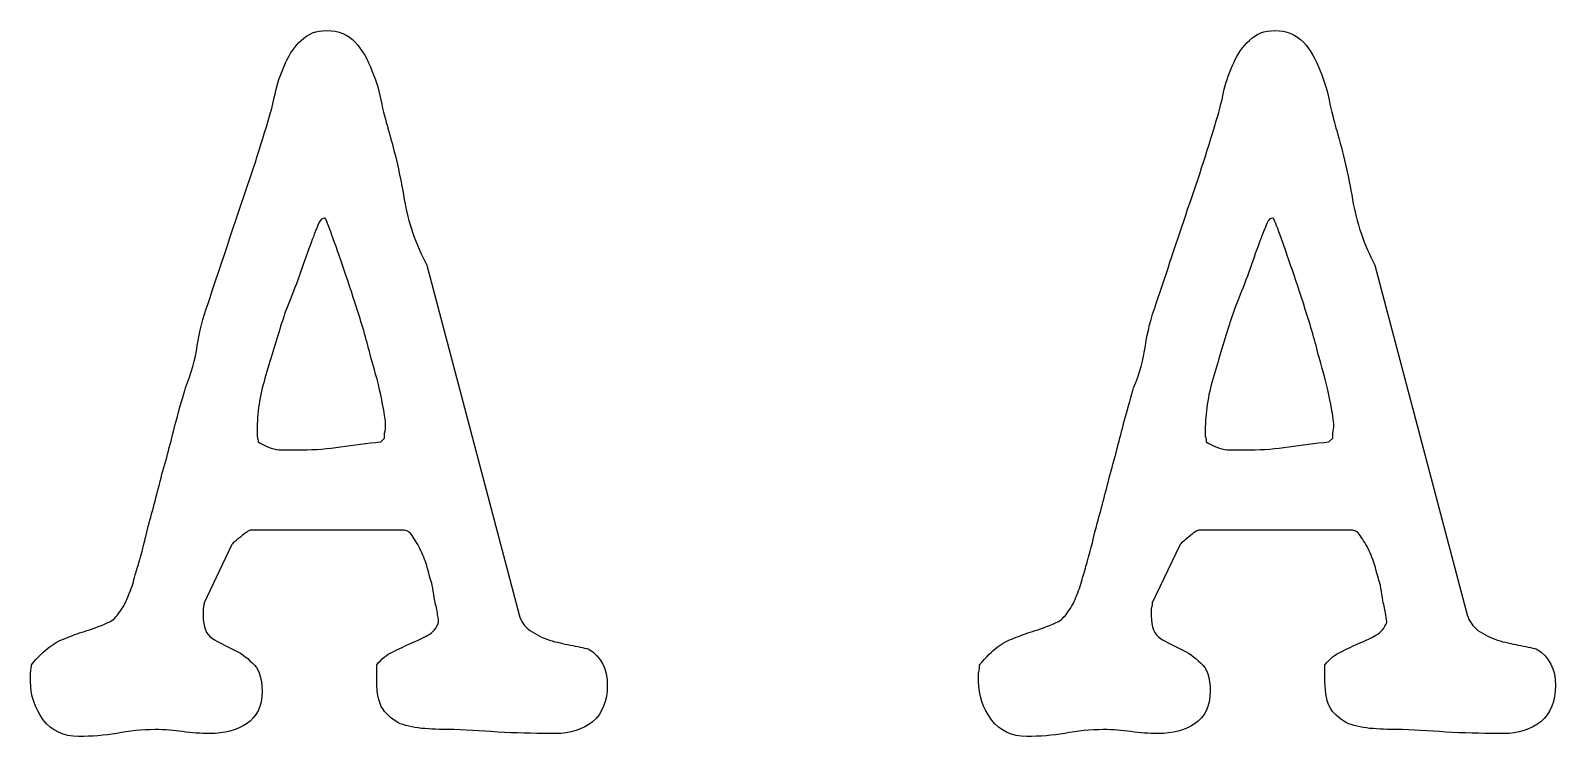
# Model space of a CAD drawing. Extents: x 0.633 to 0.979, y 3.264 to 3.424.
import ezdxf

# ---------------------------------------------------------------- set-up
doc = ezdxf.new("R2010")
doc.units = 0
doc.layers.add('LAYER_1', color=7, linetype='CONTINUOUS')

msp = doc.modelspace()

# ---------------------------------------------------------------- linework, layer by layer
at = {"layer": 'LAYER_1', "color": 7}
for points in [[(0.72319, 3.37106), (0.74408, 3.29195)], [(0.93797, 3.37106), (0.95886, 3.29195)], [(0.71275, 3.33106), (0.71364, 3.33195)], [(0.92753, 3.33106), (0.92842, 3.33195)], [(0.71808, 3.31106), (0.68319, 3.31106)], [(0.93286, 3.31106), (0.89797, 3.31106)], [(0.67897, 3.30773), (0.67275, 3.29462)], [(0.89375, 3.30773), (0.88753, 3.29462)], [(0.71186, 3.27684), (0.71186, 3.28062)], [(0.92664, 3.27684), (0.92664, 3.28062)]]:
    msp.add_lwpolyline(points, dxfattribs=at)
for points in [[(0.68497, 3.33106), (0.68497, 3.33106)], [(0.89975, 3.33106), (0.89975, 3.33106)], [(0.63342, 3.27684), (0.63342, 3.27684)], [(0.84819, 3.27684), (0.84819, 3.27684)]]:
    msp.add_lwpolyline(points, close=True, dxfattribs=at)
for points in [[(0.69475, 3.42195), (0.69623, 3.42343), (0.69816, 3.42417), (0.70053, 3.42417)], [(0.70053, 3.42417), (0.70319, 3.42417), (0.70534, 3.42329), (0.70697, 3.42151)], [(0.90953, 3.42195), (0.91101, 3.42343), (0.91293, 3.42417), (0.9153, 3.42417)], [(0.9153, 3.42417), (0.91797, 3.42417), (0.92012, 3.42329), (0.92175, 3.42151)], [(0.69119, 3.41684), (0.69208, 3.41891), (0.69327, 3.42062), (0.69475, 3.42195)], [(0.70697, 3.42151), (0.7086, 3.41973), (0.70986, 3.41758), (0.71075, 3.41506)], [(0.90597, 3.41684), (0.90686, 3.41891), (0.90805, 3.42062), (0.90953, 3.42195)], [(0.92175, 3.42151), (0.92338, 3.41973), (0.92464, 3.41758), (0.92553, 3.41506)], [(0.68897, 3.41062), (0.68956, 3.41284), (0.69031, 3.41491), (0.69119, 3.41684)], [(0.90375, 3.41062), (0.90434, 3.41284), (0.90508, 3.41491), (0.90597, 3.41684)], [(0.71075, 3.41506), (0.71179, 3.41269), (0.71253, 3.41017), (0.71297, 3.40751)], [(0.92553, 3.41506), (0.92656, 3.41269), (0.9273, 3.41017), (0.92775, 3.40751)], [(0.68764, 3.40506), (0.68808, 3.40654), (0.68853, 3.4084), (0.68897, 3.41062)], [(0.90242, 3.40506), (0.90286, 3.40654), (0.9033, 3.4084), (0.90375, 3.41062)], [(0.71297, 3.40751), (0.71356, 3.40499), (0.71408, 3.40299), (0.71453, 3.40151)], [(0.92775, 3.40751), (0.92834, 3.40499), (0.92886, 3.40299), (0.9293, 3.40151)], [(0.68075, 3.38373), (0.68327, 3.39084), (0.68556, 3.39795), (0.68764, 3.40506)], [(0.89553, 3.38373), (0.89805, 3.39084), (0.90034, 3.39795), (0.90242, 3.40506)], [(0.71453, 3.40151), (0.71601, 3.39647), (0.71719, 3.39129), (0.71808, 3.38595)], [(0.9293, 3.40151), (0.93079, 3.39647), (0.93197, 3.39129), (0.93286, 3.38595)], [(0.71808, 3.38595), (0.71897, 3.38077), (0.72067, 3.3758), (0.72319, 3.37106)], [(0.93286, 3.38595), (0.93375, 3.38077), (0.93545, 3.3758), (0.93797, 3.37106)], [(0.67364, 3.3624), (0.67601, 3.36951), (0.67838, 3.37662), (0.68075, 3.38373)], [(0.88842, 3.3624), (0.89079, 3.36951), (0.89316, 3.37662), (0.89553, 3.38373)], [(0.69808, 3.37906), (0.69764, 3.37788), (0.69697, 3.3761), (0.69608, 3.37373)], [(0.69875, 3.38062), (0.69845, 3.37988), (0.69823, 3.37936), (0.69808, 3.37906)], [(0.70008, 3.38173), (0.69949, 3.38173), (0.69905, 3.38136), (0.69875, 3.38062)], [(0.70142, 3.37862), (0.70068, 3.38069), (0.70023, 3.38173), (0.70008, 3.38173)], [(0.70408, 3.37106), (0.70305, 3.37417), (0.70216, 3.37669), (0.70142, 3.37862)], [(0.91286, 3.37906), (0.91242, 3.37788), (0.91175, 3.3761), (0.91086, 3.37373)], [(0.91353, 3.38062), (0.91323, 3.37988), (0.91301, 3.37936), (0.91286, 3.37906)], [(0.91486, 3.38173), (0.91427, 3.38173), (0.91382, 3.38136), (0.91353, 3.38062)], [(0.91619, 3.37862), (0.91545, 3.38069), (0.91501, 3.38173), (0.91486, 3.38173)], [(0.91886, 3.37106), (0.91782, 3.37417), (0.91693, 3.37669), (0.91619, 3.37862)], [(0.69608, 3.37373), (0.69534, 3.37151), (0.69453, 3.36921), (0.69364, 3.36684)], [(0.91086, 3.37373), (0.91012, 3.37151), (0.9093, 3.36921), (0.90842, 3.36684)], [(0.70742, 3.36106), (0.70623, 3.36477), (0.70512, 3.3681), (0.70408, 3.37106)], [(0.92219, 3.36106), (0.92101, 3.36477), (0.9199, 3.3681), (0.91886, 3.37106)], [(0.69364, 3.36684), (0.69275, 3.36462), (0.69193, 3.36254), (0.69119, 3.36062)], [(0.90842, 3.36684), (0.90753, 3.36462), (0.90671, 3.36254), (0.90597, 3.36062)], [(0.67119, 3.35284), (0.67164, 3.35595), (0.67245, 3.35914), (0.67364, 3.3624)], [(0.88597, 3.35284), (0.88642, 3.35595), (0.88723, 3.35914), (0.88842, 3.3624)], [(0.69119, 3.36062), (0.6906, 3.35884), (0.69023, 3.35773), (0.69008, 3.35729)], [(0.71053, 3.35017), (0.70964, 3.35373), (0.7086, 3.35736), (0.70742, 3.36106)], [(0.90597, 3.36062), (0.90538, 3.35884), (0.90501, 3.35773), (0.90486, 3.35729)], [(0.9253, 3.35017), (0.92442, 3.35373), (0.92338, 3.35736), (0.92219, 3.36106)], [(0.69008, 3.35729), (0.6889, 3.35343), (0.68771, 3.34951), (0.68653, 3.34551)], [(0.90486, 3.35729), (0.90367, 3.35343), (0.90249, 3.34951), (0.9013, 3.34551)], [(0.66853, 3.34329), (0.66986, 3.34654), (0.67075, 3.34973), (0.67119, 3.35284)], [(0.8833, 3.34329), (0.88464, 3.34654), (0.88553, 3.34973), (0.88597, 3.35284)], [(0.71297, 3.34062), (0.71238, 3.34358), (0.71156, 3.34677), (0.71053, 3.35017)], [(0.92775, 3.34062), (0.92716, 3.34358), (0.92634, 3.34677), (0.9253, 3.35017)], [(0.68653, 3.34551), (0.68534, 3.34151), (0.68475, 3.33758), (0.68475, 3.33373)], [(0.9013, 3.34551), (0.90012, 3.34151), (0.89953, 3.33758), (0.89953, 3.33373)], [(0.66631, 3.33551), (0.66734, 3.33921), (0.66808, 3.3418), (0.66853, 3.34329)], [(0.71386, 3.33462), (0.71386, 3.3358), (0.71356, 3.3378), (0.71297, 3.34062)], [(0.88108, 3.33551), (0.88212, 3.33921), (0.88286, 3.3418), (0.8833, 3.34329)], [(0.92864, 3.33462), (0.92864, 3.3358), (0.92834, 3.3378), (0.92775, 3.34062)], [(0.66319, 3.32373), (0.66438, 3.32788), (0.66542, 3.3318), (0.66631, 3.33551)], [(0.68475, 3.33373), (0.68475, 3.33343), (0.68475, 3.33299), (0.68475, 3.3324)], [(0.71364, 3.33306), (0.71379, 3.3338), (0.71386, 3.33432), (0.71386, 3.33462)], [(0.87797, 3.32373), (0.87916, 3.32788), (0.88019, 3.3318), (0.88108, 3.33551)], [(0.89953, 3.33373), (0.89953, 3.33343), (0.89953, 3.33299), (0.89953, 3.3324)], [(0.92842, 3.33306), (0.92856, 3.3338), (0.92864, 3.33432), (0.92864, 3.33462)], [(0.68475, 3.3324), (0.6849, 3.3318), (0.68497, 3.33136), (0.68497, 3.33106)], [(0.68497, 3.33106), (0.6866, 3.33003), (0.68816, 3.32943), (0.68964, 3.32929)], [(0.70364, 3.32995), (0.7066, 3.3304), (0.70964, 3.33077), (0.71275, 3.33106)], [(0.71364, 3.33195), (0.71364, 3.3321), (0.71364, 3.33247), (0.71364, 3.33306)], [(0.89953, 3.3324), (0.89967, 3.3318), (0.89975, 3.33136), (0.89975, 3.33106)], [(0.89975, 3.33106), (0.90138, 3.33003), (0.90293, 3.32943), (0.90442, 3.32929)], [(0.91842, 3.32995), (0.92138, 3.3304), (0.92442, 3.33077), (0.92753, 3.33106)], [(0.92842, 3.33195), (0.92842, 3.3321), (0.92842, 3.33247), (0.92842, 3.33306)], [(0.68964, 3.32929), (0.69112, 3.32929), (0.6929, 3.32929), (0.69497, 3.32929)], [(0.69497, 3.32929), (0.69793, 3.32929), (0.70082, 3.32951), (0.70364, 3.32995)], [(0.90442, 3.32929), (0.9059, 3.32929), (0.90767, 3.32929), (0.90975, 3.32929)], [(0.90975, 3.32929), (0.91271, 3.32929), (0.9156, 3.32951), (0.91842, 3.32995)], [(0.66008, 3.31195), (0.66112, 3.31566), (0.66216, 3.31958), (0.66319, 3.32373)], [(0.87486, 3.31195), (0.8759, 3.31566), (0.87693, 3.31958), (0.87797, 3.32373)], [(0.65808, 3.30417), (0.65853, 3.30566), (0.65919, 3.30825), (0.66008, 3.31195)], [(0.68097, 3.30951), (0.67979, 3.30862), (0.67912, 3.30803), (0.67897, 3.30773)], [(0.68319, 3.31106), (0.6829, 3.31106), (0.68216, 3.31054), (0.68097, 3.30951)], [(0.72008, 3.30951), (0.71949, 3.31054), (0.71882, 3.31106), (0.71808, 3.31106)], [(0.72208, 3.30595), (0.72149, 3.30729), (0.72082, 3.30847), (0.72008, 3.30951)], [(0.87286, 3.30417), (0.8733, 3.30566), (0.87397, 3.30825), (0.87486, 3.31195)], [(0.89575, 3.30951), (0.89456, 3.30862), (0.8939, 3.30803), (0.89375, 3.30773)], [(0.89797, 3.31106), (0.89767, 3.31106), (0.89693, 3.31054), (0.89575, 3.30951)], [(0.93486, 3.30951), (0.93427, 3.31054), (0.9336, 3.31106), (0.93286, 3.31106)], [(0.93686, 3.30595), (0.93627, 3.30729), (0.9356, 3.30847), (0.93486, 3.30951)], [(0.72342, 3.30217), (0.72312, 3.30336), (0.72267, 3.30462), (0.72208, 3.30595)], [(0.93819, 3.30217), (0.9379, 3.30336), (0.93745, 3.30462), (0.93686, 3.30595)], [(0.65697, 3.3004), (0.65742, 3.30188), (0.65779, 3.30314), (0.65808, 3.30417)], [(0.87175, 3.3004), (0.87219, 3.30188), (0.87256, 3.30314), (0.87286, 3.30417)], [(0.65564, 3.2964), (0.65623, 3.29773), (0.65668, 3.29906), (0.65697, 3.3004)], [(0.72408, 3.29973), (0.72393, 3.30017), (0.72371, 3.30099), (0.72342, 3.30217)], [(0.72453, 3.29795), (0.72438, 3.29884), (0.72423, 3.29943), (0.72408, 3.29973)], [(0.87042, 3.2964), (0.87101, 3.29773), (0.87145, 3.29906), (0.87175, 3.3004)], [(0.93886, 3.29973), (0.93871, 3.30017), (0.93849, 3.30099), (0.93819, 3.30217)], [(0.9393, 3.29795), (0.93916, 3.29884), (0.93901, 3.29943), (0.93886, 3.29973)], [(0.65364, 3.29262), (0.65453, 3.2938), (0.65519, 3.29506), (0.65564, 3.2964)], [(0.72497, 3.29506), (0.72482, 3.2961), (0.72468, 3.29706), (0.72453, 3.29795)], [(0.86842, 3.29262), (0.8693, 3.2938), (0.86997, 3.29506), (0.87042, 3.2964)], [(0.93975, 3.29506), (0.9396, 3.2961), (0.93945, 3.29706), (0.9393, 3.29795)], [(0.65097, 3.29017), (0.65201, 3.29062), (0.6529, 3.29143), (0.65364, 3.29262)], [(0.67275, 3.29462), (0.67275, 3.29447), (0.67268, 3.29403), (0.67253, 3.29329)], [(0.67253, 3.29329), (0.67253, 3.29254), (0.67253, 3.29203), (0.67253, 3.29173)], [(0.72564, 3.29195), (0.72549, 3.29299), (0.72527, 3.29403), (0.72497, 3.29506)], [(0.86575, 3.29017), (0.86679, 3.29062), (0.86767, 3.29143), (0.86842, 3.29262)], [(0.88753, 3.29462), (0.88753, 3.29447), (0.88745, 3.29403), (0.8873, 3.29329)], [(0.8873, 3.29329), (0.8873, 3.29254), (0.8873, 3.29203), (0.8873, 3.29173)], [(0.94042, 3.29195), (0.94027, 3.29299), (0.94005, 3.29403), (0.93975, 3.29506)], [(0.64564, 3.28817), (0.64712, 3.28862), (0.6489, 3.28929), (0.65097, 3.29017)], [(0.67253, 3.29173), (0.67253, 3.28921), (0.67319, 3.28751), (0.67453, 3.28662)], [(0.72342, 3.28729), (0.7246, 3.28803), (0.72542, 3.28899), (0.72586, 3.29017)], [(0.72586, 3.29017), (0.72586, 3.29047), (0.72579, 3.29106), (0.72564, 3.29195)], [(0.74408, 3.29195), (0.74453, 3.29047), (0.74534, 3.28929), (0.74653, 3.2884)], [(0.86042, 3.28817), (0.8619, 3.28862), (0.86367, 3.28929), (0.86575, 3.29017)], [(0.8873, 3.29173), (0.8873, 3.28921), (0.88797, 3.28751), (0.8893, 3.28662)], [(0.93819, 3.28729), (0.93938, 3.28803), (0.94019, 3.28899), (0.94064, 3.29017)], [(0.94064, 3.29017), (0.94064, 3.29047), (0.94056, 3.29106), (0.94042, 3.29195)], [(0.95886, 3.29195), (0.9593, 3.29047), (0.96012, 3.28929), (0.9613, 3.2884)], [(0.63764, 3.28462), (0.63882, 3.28551), (0.64008, 3.28617), (0.64142, 3.28662)], [(0.64142, 3.28662), (0.64275, 3.28721), (0.64416, 3.28773), (0.64564, 3.28817)], [(0.67453, 3.28662), (0.67601, 3.28573), (0.67756, 3.28491), (0.67919, 3.28417)], [(0.71542, 3.28351), (0.7169, 3.28425), (0.7183, 3.28491), (0.71964, 3.28551)], [(0.71964, 3.28551), (0.72112, 3.2861), (0.72238, 3.28669), (0.72342, 3.28729)], [(0.74653, 3.2884), (0.74786, 3.28751), (0.74934, 3.28677), (0.75097, 3.28617)], [(0.75097, 3.28617), (0.7526, 3.28573), (0.75416, 3.28536), (0.75564, 3.28506)], [(0.85242, 3.28462), (0.8536, 3.28551), (0.85486, 3.28617), (0.85619, 3.28662)], [(0.85619, 3.28662), (0.85753, 3.28721), (0.85893, 3.28773), (0.86042, 3.28817)], [(0.8893, 3.28662), (0.89079, 3.28573), (0.89234, 3.28491), (0.89397, 3.28417)], [(0.93019, 3.28351), (0.93167, 3.28425), (0.93308, 3.28491), (0.93442, 3.28551)], [(0.93442, 3.28551), (0.9359, 3.2861), (0.93716, 3.28669), (0.93819, 3.28729)], [(0.9613, 3.2884), (0.96264, 3.28751), (0.96412, 3.28677), (0.96575, 3.28617)], [(0.96575, 3.28617), (0.96738, 3.28573), (0.96893, 3.28536), (0.97042, 3.28506)], [(0.63364, 3.28062), (0.63512, 3.2824), (0.63645, 3.28373), (0.63764, 3.28462)], [(0.67919, 3.28417), (0.68082, 3.28343), (0.68231, 3.2824), (0.68364, 3.28106)], [(0.71186, 3.28062), (0.7129, 3.28195), (0.71408, 3.28291), (0.71542, 3.28351)], [(0.75564, 3.28506), (0.75727, 3.28477), (0.75868, 3.28447), (0.75986, 3.28417)], [(0.75986, 3.28417), (0.76268, 3.2824), (0.76408, 3.27966), (0.76408, 3.27595)], [(0.84842, 3.28062), (0.8499, 3.2824), (0.85123, 3.28373), (0.85242, 3.28462)], [(0.89397, 3.28417), (0.8956, 3.28343), (0.89708, 3.2824), (0.89842, 3.28106)], [(0.92664, 3.28062), (0.92767, 3.28195), (0.92886, 3.28291), (0.93019, 3.28351)], [(0.97042, 3.28506), (0.97205, 3.28477), (0.97345, 3.28447), (0.97464, 3.28417)], [(0.97464, 3.28417), (0.97745, 3.2824), (0.97886, 3.27966), (0.97886, 3.27595)], [(0.63342, 3.27862), (0.63356, 3.27966), (0.63364, 3.28032), (0.63364, 3.28062)], [(0.63342, 3.27684), (0.63342, 3.27714), (0.63342, 3.27773), (0.63342, 3.27862)], [(0.68364, 3.28106), (0.68512, 3.27988), (0.68586, 3.27773), (0.68586, 3.27462)], [(0.84819, 3.27862), (0.84834, 3.27966), (0.84842, 3.28032), (0.84842, 3.28062)], [(0.84819, 3.27684), (0.84819, 3.27714), (0.84819, 3.27773), (0.84819, 3.27862)], [(0.89842, 3.28106), (0.8999, 3.27988), (0.90064, 3.27773), (0.90064, 3.27462)], [(0.63631, 3.26817), (0.63438, 3.27084), (0.63342, 3.27373), (0.63342, 3.27684)], [(0.71319, 3.27062), (0.7123, 3.2721), (0.71186, 3.27417), (0.71186, 3.27684)], [(0.76408, 3.27595), (0.76408, 3.2724), (0.76297, 3.26966), (0.76075, 3.26773)], [(0.85108, 3.26817), (0.84916, 3.27084), (0.84819, 3.27373), (0.84819, 3.27684)], [(0.92797, 3.27062), (0.92708, 3.2721), (0.92664, 3.27417), (0.92664, 3.27684)], [(0.97886, 3.27595), (0.97886, 3.2724), (0.97775, 3.26966), (0.97553, 3.26773)], [(0.68586, 3.27462), (0.68586, 3.27121), (0.68468, 3.26877), (0.68231, 3.26729)], [(0.90064, 3.27462), (0.90064, 3.27121), (0.89945, 3.26877), (0.89708, 3.26729)], [(0.64431, 3.2644), (0.6409, 3.2644), (0.63823, 3.26566), (0.63631, 3.26817)], [(0.71719, 3.26729), (0.71556, 3.26803), (0.71423, 3.26914), (0.71319, 3.27062)], [(0.85908, 3.2644), (0.85567, 3.2644), (0.85301, 3.26566), (0.85108, 3.26817)], [(0.93197, 3.26729), (0.93034, 3.26803), (0.92901, 3.26914), (0.92797, 3.27062)], [(0.65297, 3.26506), (0.65016, 3.26462), (0.64727, 3.2644), (0.64431, 3.2644)], [(0.66164, 3.26595), (0.65868, 3.26595), (0.65579, 3.26566), (0.65297, 3.26506)], [(0.66786, 3.26551), (0.66593, 3.2658), (0.66386, 3.26595), (0.66164, 3.26595)], [(0.67408, 3.26506), (0.67201, 3.26506), (0.66993, 3.26521), (0.66786, 3.26551)], [(0.68231, 3.26729), (0.68008, 3.2658), (0.67734, 3.26506), (0.67408, 3.26506)], [(0.72275, 3.26617), (0.72067, 3.26632), (0.71882, 3.26669), (0.71719, 3.26729)], [(0.72942, 3.26595), (0.72705, 3.26595), (0.72482, 3.26603), (0.72275, 3.26617)], [(0.74075, 3.26529), (0.73675, 3.26558), (0.73297, 3.2658), (0.72942, 3.26595)], [(0.75231, 3.26506), (0.7486, 3.26506), (0.74475, 3.26514), (0.74075, 3.26529)], [(0.76075, 3.26773), (0.75853, 3.26595), (0.75571, 3.26506), (0.75231, 3.26506)], [(0.86775, 3.26506), (0.86493, 3.26462), (0.86205, 3.2644), (0.85908, 3.2644)], [(0.87642, 3.26595), (0.87345, 3.26595), (0.87056, 3.26566), (0.86775, 3.26506)], [(0.88264, 3.26551), (0.88071, 3.2658), (0.87864, 3.26595), (0.87642, 3.26595)], [(0.88886, 3.26506), (0.88679, 3.26506), (0.88471, 3.26521), (0.88264, 3.26551)], [(0.89708, 3.26729), (0.89486, 3.2658), (0.89212, 3.26506), (0.88886, 3.26506)], [(0.93753, 3.26617), (0.93545, 3.26632), (0.9336, 3.26669), (0.93197, 3.26729)], [(0.94419, 3.26595), (0.94182, 3.26595), (0.9396, 3.26603), (0.93753, 3.26617)], [(0.95553, 3.26529), (0.95153, 3.26558), (0.94775, 3.2658), (0.94419, 3.26595)], [(0.96708, 3.26506), (0.96338, 3.26506), (0.95953, 3.26514), (0.95553, 3.26529)], [(0.97553, 3.26773), (0.9733, 3.26595), (0.97049, 3.26506), (0.96708, 3.26506)]]:
    msp.add_open_spline(points, degree=3, dxfattribs=at)

doc.saveas('drawing.dxf')
